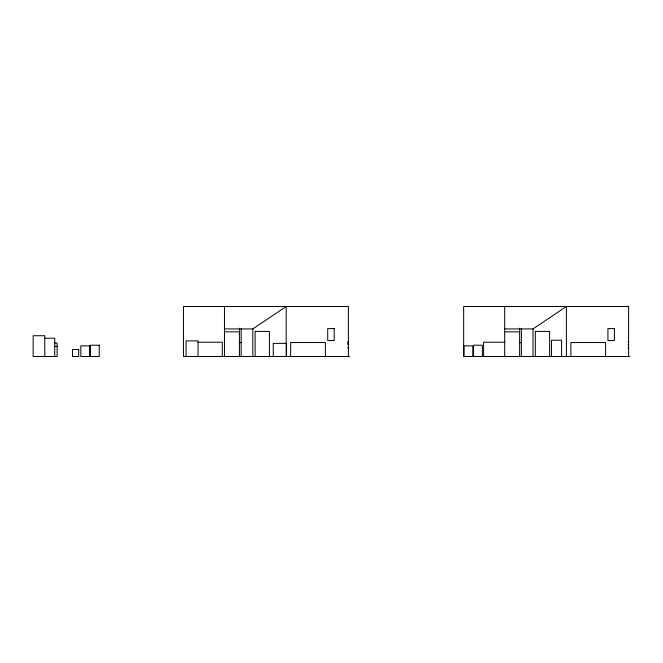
<?xml version="1.0" encoding="UTF-8"?>
<svg xmlns="http://www.w3.org/2000/svg" width="663" height="663" viewBox="0 0 663 663"><rect width="100%" height="100%" fill="white"/><g stroke="black" fill="none" stroke-linecap="round" stroke-linejoin="round"><path stroke-width="0.99" d="M224.475 328.923L252.802 328.923L286.184 306.497L286.184 356.503M504.684 328.923L533.011 328.923L566.393 306.497L566.393 356.503M224.475 331.831L239.426 331.831M504.684 331.831L519.635 331.831M44.777 338.229L54.747 338.229L54.747 356.503M348.39 341.636L347.893 341.636L347.893 344.619L348.39 344.619M628.11 341.636L628.607 341.636M198.046 342.216L222.296 342.216L222.296 356.503M504.808 342.216L483.592 342.216L483.592 356.503M239.426 342.63L241.175 342.63M519.635 342.63L521.383 342.63M54.424 343.044L57.117 343.044L57.117 356.503L33.15 356.503L33.15 335.735L44.777 335.735L44.777 356.503M628.11 344.619L628.607 344.619M54.424 346.368L57.117 346.368M347.511 347.86L348.39 347.86M628.043 347.86L628.607 347.86M349.641 356.503L183.452 356.503L183.452 306.497L348.39 306.497L348.39 356.503M629.85 356.503L463.661 356.503L463.661 306.497L628.607 306.497L628.607 356.503M605.601 356.503L605.601 342.547L570.884 342.547L570.884 356.503M561.578 356.503L561.578 340.218L551.45 340.218L551.45 356.503M549.619 356.503L549.619 331.417L535.331 331.417L535.331 356.503M533.011 328.923L533.011 356.503M521.383 328.425L521.383 356.503M519.635 328.202L519.635 356.503M504.684 306.497L504.684 356.503M482.366 356.503L482.366 345.208L473.564 345.208L473.564 356.503M472.76 356.503L472.76 345.871L463.959 345.871L463.959 356.503M325.384 356.503L325.384 342.547L290.667 342.547L290.667 356.503M286.54 356.503L286.54 343.376L273.255 343.376L273.255 356.503M269.41 356.503L269.41 331.417L255.122 331.417L255.122 356.503M252.802 328.923L252.802 356.503M241.175 328.425L241.175 356.503M239.426 328.202L239.426 356.503M224.475 306.497L224.475 356.503M198.046 356.503L198.046 340.881L186.079 340.881L186.079 356.503M334.193 328.591L327.713 328.591L327.713 340.55L334.193 340.55L334.193 328.591M614.402 328.591L607.921 328.591L607.921 340.55L614.402 340.55L614.402 328.591M99.226 345.208L90.425 345.208L90.425 356.503L99.226 356.503L99.226 345.208M89.621 345.871L80.82 345.871L80.82 356.503L89.621 356.503L89.621 345.871M78.723 349.525L72.474 349.525L72.474 356.503L78.723 356.503L78.723 349.525"/></g></svg>
